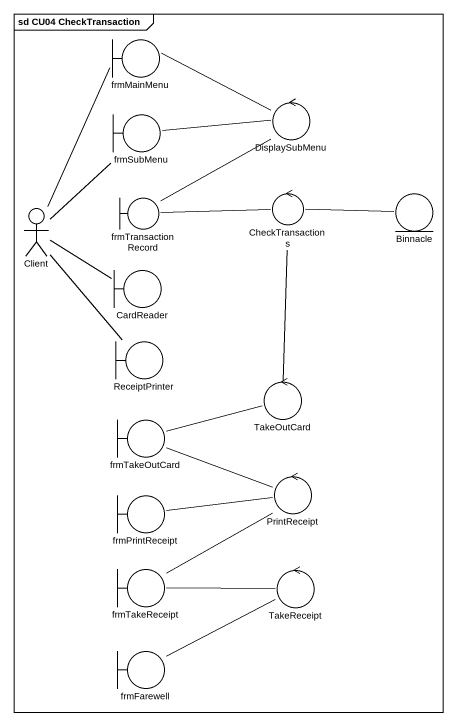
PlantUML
@startuml
mainframe sd CU04 CheckTransaction
boundary frmMainMenu
boundary frmSubMenu
control DisplaySubMenu
actor Client
boundary frmTransactionRecord
control CheckTransactions
entity Binnacle
boundary CardReader
boundary ReceiptPrinter
control TakeOutCard
boundary frmTakeOutCard
control PrintReceipt
boundary frmPrintReceipt
boundary frmTakeReceipt
control TakeReceipt
boundary frmFarewell
frmMainMenu -right- DisplaySubMenu
frmSubMenu -right- DisplaySubMenu
frmSubMenu -- Client
DisplaySubMenu -- frmTransactionRecord
Client -up- frmMainMenu
Client -right- CardReader
frmTransactionRecord -right- CheckTransactions
CheckTransactions -right- Binnacle
CheckTransactions -- TakeOutCard
ReceiptPrinter -up- Client
frmTakeOutCard -right- TakeOutCard
frmTakeOutCard -right- PrintReceipt
PrintReceipt -left- frmPrintReceipt
PrintReceipt -- frmTakeReceipt
TakeReceipt -left- frmTakeReceipt
TakeReceipt -left- frmFarewell
@enduml
